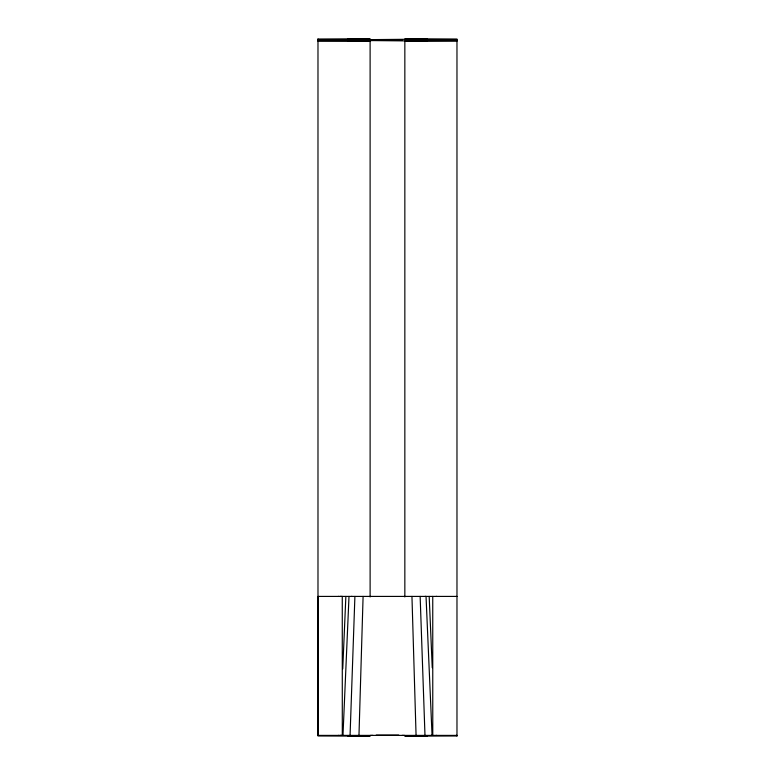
<?xml version="1.0" encoding="UTF-8"?>
<svg xmlns="http://www.w3.org/2000/svg" width="775" height="775" viewBox="0 0 775 775"><rect width="100%" height="100%" fill="white"/><g stroke="black" fill="none" stroke-linecap="round" stroke-linejoin="round"><path stroke-width="1.16" d="M427.403 735.892L404.85 736.153L456.979 735.979L456.969 39.021L407.573 38.76L404.841 38.953L427.393 39.099L372.998 39.602L347.558 39.108L370.111 38.847L367.379 38.76L317.983 39.021L317.983 39.67L319.852 39.738L359.736 39.719C362.196 39.196 362.196 40.998 359.736 40.474L317.983 40.533M456.979 735.979L456.824 735.31M370.121 596.953L370.111 41.24L347.549 41.094L372.998 40.591L427.393 41.094L404.841 41.24L404.841 596.953M404.841 41.346L456.969 41.172L456.969 40.523L455.099 40.455L415.216 40.474C412.755 40.998 412.755 39.196 415.216 39.719L456.969 39.661M358.97 735.398L363.097 596.411M350.067 735.398L354.902 596.411M342.744 668.932L345.863 596.411M342.976 735.398L349.002 596.411M347.646 735.872L370.121 736.153L317.992 735.979L317.983 39.021M318.147 733.789L318.147 734.497M370.111 41.346L317.983 41.172M398.757 735.087L376.204 735.087M370.353 735.407L373.007 735.398M436.054 596.411L436.616 596.411M436.054 735.398L436.616 735.398M457.017 735.398L318.031 735.398L318.031 596.411L457.017 596.411M340.167 596.411L342.269 596.411L342.298 735.398L340.08 735.398M351.366 596.411L352.082 596.411M425.068 596.411L425.727 596.411M338.433 596.411L338.995 596.411M431.123 735.398L432.77 735.407L432.75 596.411M338.433 735.398L338.995 735.398M402.041 735.398L404.608 735.407M429.185 596.411L432.247 667.721M426.037 596.411L432.062 735.398M420.147 596.411L424.981 735.398M411.951 596.411L416.068 735.398M372.688 40.058L402.419 40.097L372.688 40.058"/></g></svg>
